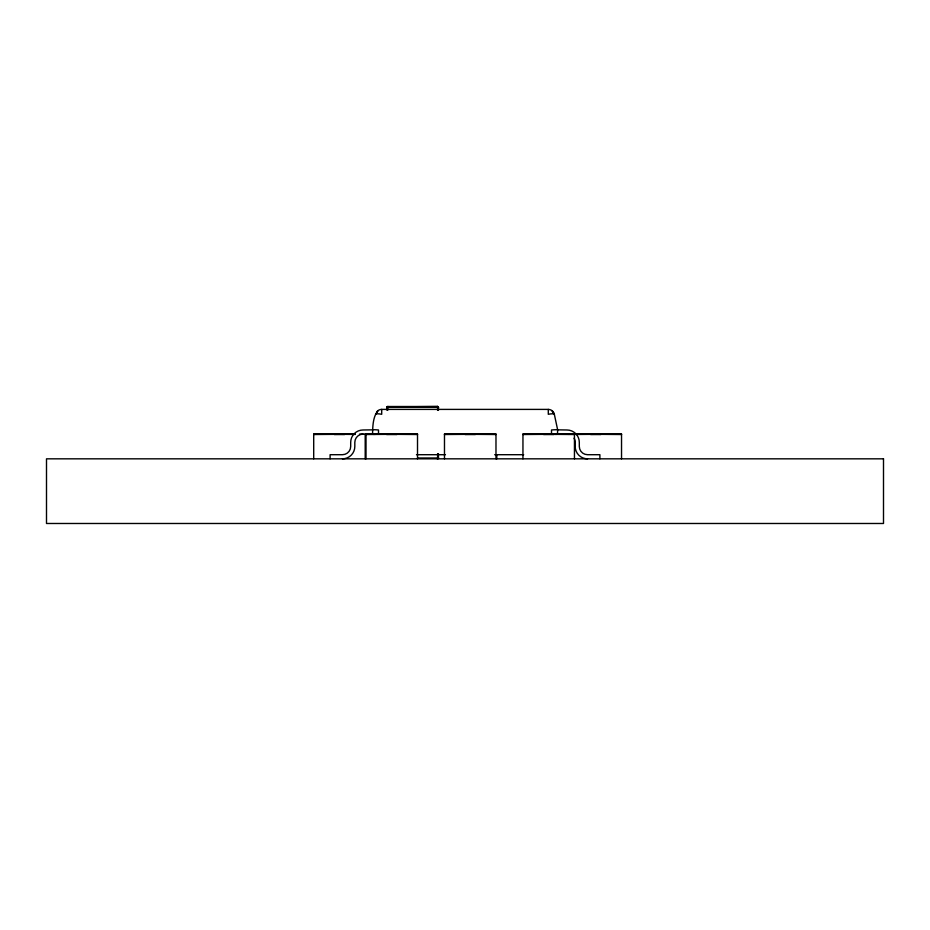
<?xml version="1.0" encoding="UTF-8"?>
<svg xmlns="http://www.w3.org/2000/svg" width="930" height="930" viewBox="0 0 930 930"><rect width="100%" height="100%" fill="white"/><g stroke="black" fill="none" stroke-linecap="round" stroke-linejoin="round"><path stroke-width="1.4" d="M376.836 412.618L377.813 410.897C372.814 416.954 372.709 426.975 372.558 434.252A6.126 0.628 -5.9 0 0 376.813 434.252L378.498 434.112L378.498 429.986L376.813 429.846A6.126 0.628 5.9 0 0 372.558 429.846L363.049 429.986A12.357 12.357 0 0 0 350.691 442.343L350.691 446.47A8.242 8.242 0 0 1 342.461 454.7L330.103 454.7L330.103 458.827M386.938 410.223L386.938 407.328L387.833 406.515L437.612 406.515L438.437 407.328L438.437 410.281M438.437 407.328L386.938 407.328L387.764 406.515L387.764 410.223M438.437 453.654L438.437 458.002L437.612 458.827L437.612 453.654M438.437 458.002L437.402 458.827L438.437 458.002L417.675 458.002M386.938 407.328L387.973 406.515L387.508 406.863M395.959 406.875L437.402 406.515L438.437 407.398L437.402 406.515M313.701 434.519L355.179 434.182M366.013 434.519L417.512 434.112L417.512 458.827M444.482 434.519L495.981 434.112L495.981 458.827M522.951 434.519L574.449 434.112L574.449 458.827M575.763 434.473L621.531 434.112L621.531 458.827M408.363 406.712L417.012 406.712M376.836 411.769A6.173 6.173 0 0 1 381.707 409.398L548.293 409.398A6.173 6.173 0 0 1 554.338 414.292L557.675 429.986L557.442 434.252A6.126 0.628 5.9 0 1 553.187 434.252L551.502 434.112L551.502 429.986L553.187 429.846A6.126 0.628 -5.9 0 1 557.442 429.846L566.951 429.986A12.357 12.357 0 0 1 579.309 442.343L579.309 446.47A8.242 8.242 0 0 0 587.539 454.7L599.897 454.7L599.897 458.827M313.701 458.827L313.701 434.112L355.179 434.112M359.468 434.112L417.512 434.112M444.482 458.827L444.482 434.112L495.981 434.112M522.951 458.827L522.951 434.112L574.449 434.112M575.763 434.112L621.531 434.112M334.3 434.519L344.6 434.519M386.613 434.519L396.912 434.519M465.081 434.519L475.381 434.519M543.55 434.519L553.85 434.519M590.631 434.519L600.931 434.519M416.466 454.7L445.447 454.7M494.702 454.7L523.671 454.7M575.763 434.147L621.531 434.519M522.951 434.112L574.449 434.519M444.482 434.112L495.981 434.519M417.512 434.519L366.013 434.112L366.013 458.827M313.701 434.112L355.179 434.438M553.164 411.769L552.188 411.258L554.338 414.292A6.173 1.256 -12 0 0 548.293 414.292L548.293 409.398M437.612 406.515L438.437 407.538L437.612 406.515L437.612 410.223M496.794 454.7L496.794 458.827M381.707 409.398L381.707 414.292A6.173 1.256 12 0 0 375.662 414.292M365.199 434.112L365.199 458.827M342.461 458.827A12.357 12.357 0 0 0 354.818 446.47L354.818 442.343A8.242 8.242 0 0 1 363.049 434.112M587.539 458.827A12.357 12.357 0 0 1 575.182 446.47L575.182 442.343A8.242 8.242 0 0 0 574.077 438.228M566.951 434.112A8.242 8.242 0 0 1 569.079 434.391M387.392 406.956L386.938 407.538L387.833 406.515L387.392 406.956M438.437 457.793L437.542 458.827L438.437 457.793M883.5 458.827L46.5 458.827L46.5 523.485L883.5 523.485L883.5 458.827"/></g></svg>
